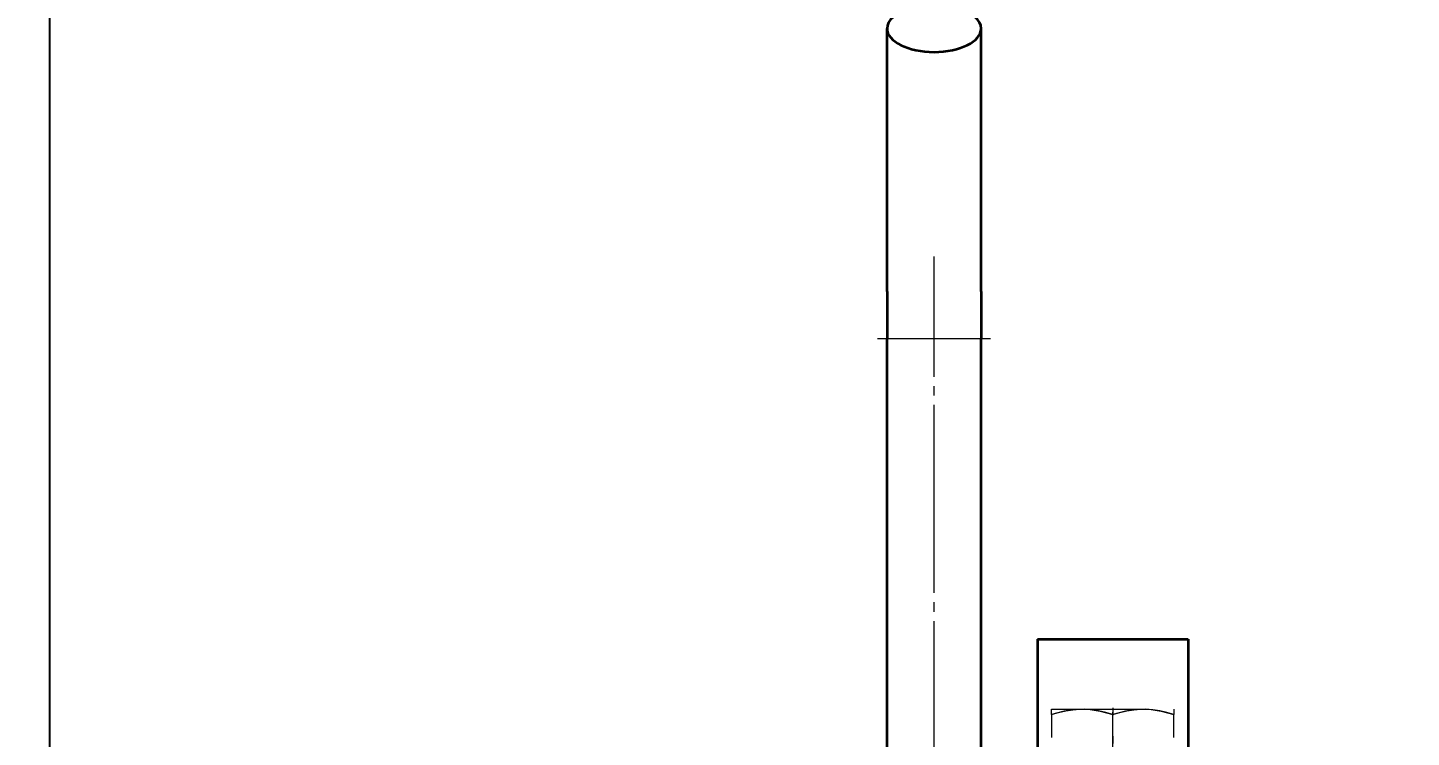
# Model space of a CAD drawing. Header units: millimetres. Extents: x 7914 to 16415, y -883 to 305.
# Drawn here: x 8743 to 8890.1, y 49 to 124.5 of the extents above; entities that cross this region are included whole.
import ezdxf

# ---------------------------------------------------------------- set-up
doc = ezdxf.new("R2010")
doc.units = ezdxf.units.MM
doc.linetypes.add('CENTER-HOKUTO', pattern=[23, 20, -1, 1, -1])
doc.linetypes.add('HIDDEN-HOKUTO', pattern=[3.8, 2.5, -1.3])
doc.layers.add('AM_7', color=2, linetype='CENTER-HOKUTO', lineweight=30)
doc.layers.add('AM_HID', color=1, linetype='HIDDEN-HOKUTO', lineweight=25)
doc.layers.add('word_dim', color=253, linetype='Continuous')
doc.styles.get("Standard").update_dxf_attribs({"font": 'romans.shx', "bigfont": 'bigfont.shx'})
doc.dimstyles.new('RS1-4', dxfattribs={"dimscale": 4, "dimtxt": 3.5, "dimasz": 3, "dimexe": 1, "dimexo": 0, "dimgap": 1, "dimtad": 3, "dimdsep": 46, "dimtxsty": 'Standard', "dimblk1": 'OPEN', "dimblk2": 'OPEN', "dimsah": 1, "dimcen": 0, "dimclrd": 256, "dimclre": 256, "dimclrt": 3, "dimadec": 0, "dimazin": 0, "dimtfac": 1, "dimtmove": 0, "dimatfit": 3, "dimldrblk": 'OPEN', "dimfxl": 0, "dimtolj": 1, "dimtzin": 0, "dimarcsym": 0})

# ---------------------------------------------------------------- blocks, each defined once
blk = doc.blocks.new('_Open')
at = {"color": 0, "lineweight": -2}
for p, q in [((-1, 0.167), (0, 0)), ((-1, -0.167), (0, 0)), ((0, 0), (-1, 0))]:
    blk.add_line(p, q, dxfattribs=at)
blk = doc.blocks.new('*D268')
at = {"layer": 'DEFPOINTS', "color": 0, "linetype": 'Continuous', "ltscale": 2}
for p in [(8745.36, 190.76), (9008.36, -33.44), (8745.36, -212.44)]:
    blk.add_point(p, dxfattribs=at)
at = {"layer": 'word_dim', "linetype": 'Continuous', "lineweight": -2, "ltscale": 2}
for p, q in [((8745.36, -212.44), (8745.36, 194.76)), ((9008.36, -33.44), (9008.36, 194.76)), ((8996.36, 190.76), (8757.36, 190.76))]:
    blk.add_line(p, q, dxfattribs=at)
at = {"layer": 'word_dim', "linetype": 'Continuous', "lineweight": -2, "ltscale": 2, "xscale": 12, "yscale": 12, "zscale": 12, "rotation": 180}
blk.add_blockref('_Open', (8745.36, 190.76), dxfattribs=at)
at = {"layer": 'word_dim', "linetype": 'Continuous', "lineweight": -2, "ltscale": 2, "xscale": 12, "yscale": 12, "zscale": 12}
blk.add_blockref('_Open', (9008.36, 190.76), dxfattribs=at)
at = {"layer": 'word_dim', "color": 3, "linetype": 'Continuous', "ltscale": 2, "insert": (8876.86, 201.76), "char_height": 14, "attachment_point": 5}
blk.add_mtext('\\A1;263', dxfattribs=at)
blk = doc.blocks.new('*D269')
at = {"layer": 'DEFPOINTS', "color": 0, "linetype": 'Continuous', "ltscale": 2}
for p in [(8839.36, 126.87), (8673.65, -219.94), (8795.36, -219.94)]:
    blk.add_point(p, dxfattribs=at)
at = {"layer": 'word_dim', "linetype": 'Continuous', "lineweight": -2, "ltscale": 2}
for p, q in [((8839.36, 126.87), (8669.65, 126.87)), ((8673.65, 114.87), (8673.65, -207.94)), ((8795.36, -219.94), (8669.65, -219.94))]:
    blk.add_line(p, q, dxfattribs=at)
at = {"layer": 'word_dim', "linetype": 'Continuous', "lineweight": -2, "ltscale": 2, "xscale": 12, "yscale": 12, "zscale": 12}
for p, rotation in [((8673.65, 126.87), 90), ((8673.65, -219.94), 270)]:
    blk.add_blockref('_Open', p, dxfattribs=dict(at, rotation=rotation))
at = {"layer": 'word_dim', "color": 3, "linetype": 'Continuous', "ltscale": 2, "insert": (8662.65, -46.54), "char_height": 14, "attachment_point": 5, "rotation": 90}
blk.add_mtext('\\A1;346.81', dxfattribs=at)

msp = doc.modelspace()

# ---------------------------------------------------------------- linework, layer by layer
at = {"color": 7, "lineweight": 35}
for p, q in [((8834.359, 96.376), (8834.359, 124.367)), ((8844.359, 96.376), (8844.359, 124.367)), ((8834.359, 4.056), (8834.359, 91.376)), ((8844.359, 4.056), (8844.359, 91.376)), ((8850.359, 59.413), (8850.359, 24.056)), ((8866.359, 59.413), (8866.359, 24.056))]:
    msp.add_line(p, q, dxfattribs=at)
at = {"color": 7, "lineweight": 35, "ltscale": 0.125}
for p, q in [((8834.359, 96.376), (8834.359, 91.376)), ((8844.359, 96.376), (8844.359, 91.376))]:
    msp.add_line(p, q, dxfattribs=at)
at = {"color": 7, "lineweight": 35, "ltscale": 0.4}
msp.add_line((8850.359, 59.413), (8866.359, 59.413), dxfattribs=at)
at = {"color": 7, "lineweight": 35}
for start_param, end_param in [(6.2831853, 9.424778), (3.1415927, 6.2831853)]:
    msp.add_ellipse((8839.359, 124.367), major_axis=(5, 0), ratio=0.5, start_param=start_param, end_param=end_param, dxfattribs=at)
at = {"layer": 'AM_7', "color": 2, "lineweight": 13}
for p, q in [((8839.359, -4.676), (8839.359, 100.108)), ((8833.359, 91.376), (8845.359, 91.376)), ((8858.359, 52.082), (8858.359, 51.309)), ((8858.359, -0.9), (8858.359, 51.634)), ((8858.359, 49.082), (8858.359, 48.309))]:
    msp.add_line(p, q, dxfattribs=at)
at = {"layer": 'AM_HID', "color": 1, "lineweight": 13, "ltscale": 4}
for p, q in [((8851.859, 51.374), (8851.859, 51.956)), ((8851.859, 51.956), (8864.859, 51.956)), ((8864.859, 51.956), (8864.859, 51.374)), ((8851.859, 51.374), (8851.859, 48.956)), ((8858.359, 47.256), (8858.359, 51.374)), ((8858.359, 47.256), (8858.359, 51.374)), ((8864.859, 48.956), (8864.859, 51.374))]:
    msp.add_line(p, q, dxfattribs=at)
for points in [[(8858.359, 51.374), (8857.614, 51.6), (8856.859, 51.777), (8856.114, 51.895), (8855.363, 51.951), (8854.278, 51.914), (8853.202, 51.745), (8852.527, 51.578), (8851.859, 51.374)], [(8851.859, 51.374), (8852.605, 51.6), (8853.36, 51.777), (8854.105, 51.895), (8854.856, 51.951), (8855.941, 51.914), (8857.017, 51.745), (8857.692, 51.578), (8858.359, 51.374)], [(8864.859, 51.374), (8864.114, 51.6), (8863.359, 51.777), (8862.614, 51.895), (8861.863, 51.951), (8860.778, 51.914), (8859.702, 51.745), (8859.027, 51.578), (8858.359, 51.374)], [(8858.359, 51.374), (8859.105, 51.6), (8859.86, 51.777), (8860.605, 51.895), (8861.356, 51.951), (8862.441, 51.914), (8863.517, 51.745), (8864.192, 51.578), (8864.859, 51.374)]]:
    msp.add_lwpolyline(points, dxfattribs=at)

# ---------------------------------------------------------------- dimensions: what is measured, and where the dimension line sits
at = {"layer": 'word_dim', "linetype": 'Continuous', "ltscale": 2}
dim = msp.add_linear_dim(base=(8745.359, 190.76), p1=(9008.359, -33.444), p2=(8745.359, -212.444), dimstyle='RS1-4', dxfattribs=at)
dim.commit()
dim.dimension.update_dxf_attribs({"geometry": '*D268', "text_midpoint": (8876.859, 201.76)})
dim = msp.add_linear_dim(base=(8673.646, -219.944), p1=(8839.359, 126.867), p2=(8795.359, -219.944), angle=90, dimstyle='RS1-4', dxfattribs=at)
dim.commit()
dim.dimension.update_dxf_attribs({"geometry": '*D269', "text_midpoint": (8662.646, -46.539)})

doc.saveas('drawing.dxf')
